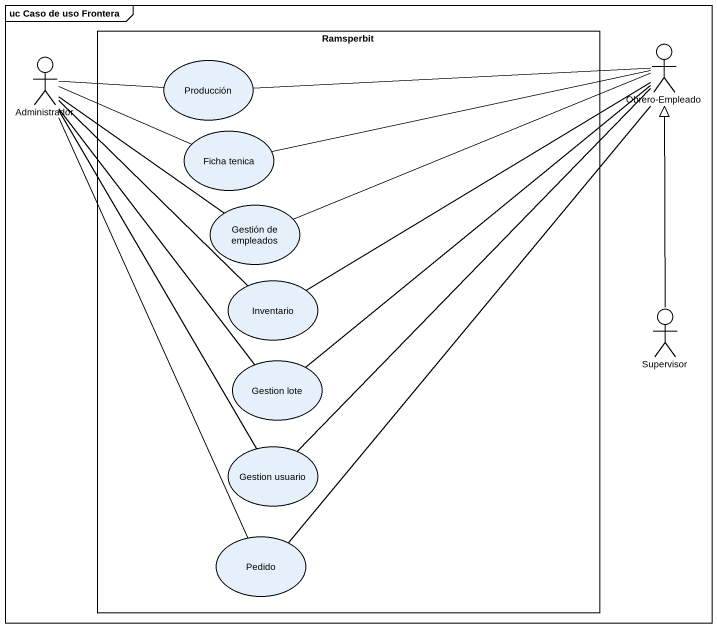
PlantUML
@startuml
mainframe uc Caso de uso Frontera
rectangle Ramsperbit {
  usecase Producción
  usecase "Ficha tenica" as Ficha_tenica
  usecase "Gestión de empleados" as Gestión_de_empleados
  usecase Inventario
  usecase "Gestion lote" as Gestion_lote
  usecase "Gestion usuario" as Gestion_usuario
  usecase Pedido
}
actor "Obrero-Empleado" as Obrero_Empleado
actor Administrador
actor Supervisor
Obrero_Empleado -left- Producción
Obrero_Empleado -left- Ficha_tenica
Obrero_Empleado -left- Gestión_de_empleados
Obrero_Empleado -left- Inventario
Obrero_Empleado -- Gestion_lote
Obrero_Empleado -- Gestion_usuario
Obrero_Empleado -- Pedido
Administrador -right- Producción
Administrador -right- Ficha_tenica
Administrador -- Gestión_de_empleados
Administrador -- Inventario
Administrador -- Gestion_lote
Administrador -- Gestion_usuario
Administrador -- Pedido
Supervisor -up-|> Obrero_Empleado
@enduml
